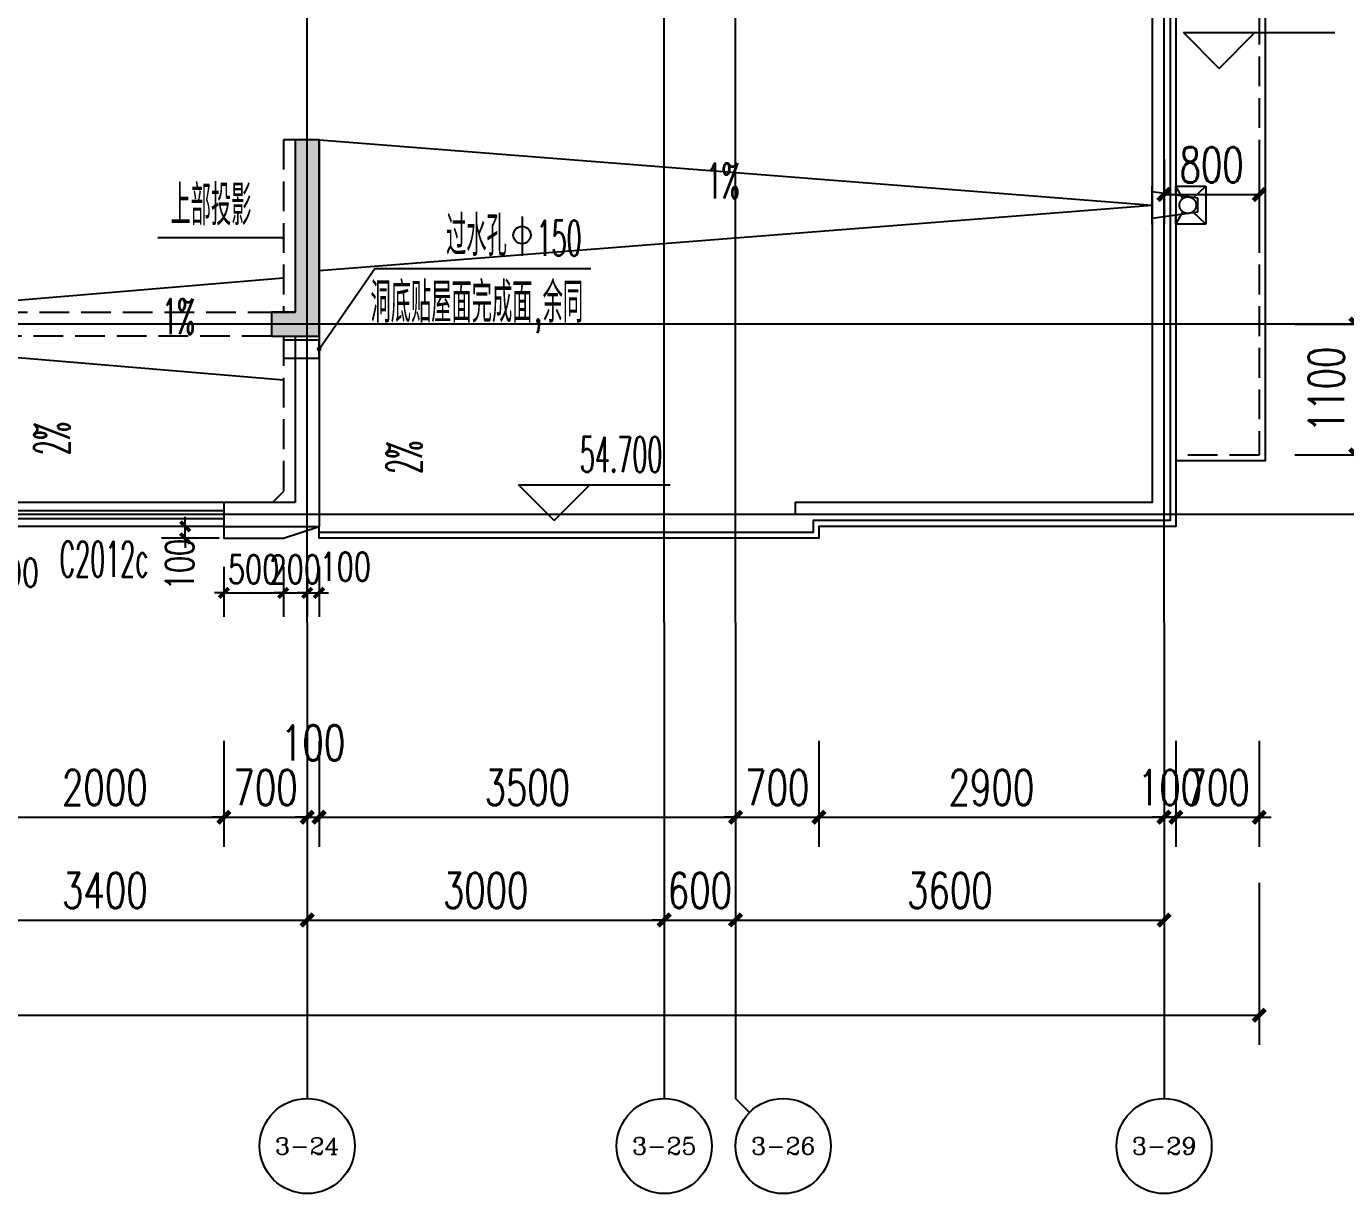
# Model space of a CAD drawing. Extents: x -59851 to 653804, y -249523 to 437614.
# Drawn here: x -5673 to 5412, y -176503 to -166692 of the extents above; entities that cross this region are included whole.
import ezdxf
from ezdxf.enums import TextEntityAlignment as Align

# ---------------------------------------------------------------- set-up
doc = ezdxf.new("R2010")
doc.units = 0
doc.header["$LTSCALE"] = 1000
doc.header["$MEASUREMENT"] = 0
doc.linetypes.add('DASH', pattern=[0.35, 0.25, -0.1])
doc.linetypes.add('DASHEDX2', pattern=[1.5, 1, -0.5])
for name, color, linetype in [('-SY', 3, 'DASHEDX2'), ('A-Above', 5, 'DASH'), ('A-ROOF', 7, 'Continuous'), ('A-外装饰线脚', 7, 'Continuous'), ('A-第三道尺寸线', 105, 'Continuous'), ('AXIS', 3, 'Continuous'), ('AXIS_TEXT', 7, 'Continuous'), ('DIM_ELEV', 3, 'Continuous'), ('DIM_LEAD', 3, 'Continuous'), ('DIM_SYMB', 3, 'Continuous'), ('DOTE', 16, 'Continuous'), ('PUB_HATCH', 8, 'Continuous'), ('PUB_TEXT', 7, 'Continuous'), ('WALL', 2, 'Continuous'), ('WINDOW', 4, 'Continuous'), ('WINDOW_TEXT', 7, 'Continuous'), ('ys', 154, 'Continuous'), ('剪力墙', 6, 'Continuous')]:
    doc.layers.add(name, color=color, linetype=linetype)
doc.layers.add('A-第四道尺寸线(线脚尺寸)', color=105, linetype='Continuous', lineweight=5)
doc.styles.add('_TCH_AXIS', font='COMPLEX', dxfattribs={"bigfont": 'GBCBIG'})
doc.styles.add('_TCH_DIM', font='SIMPLEX.shx', dxfattribs={"width": 0.7, "bigfont": 'GBCBIG.shx'})
doc.styles.add('_TCH_DIM_T3', font='SIMPLEX.shx', dxfattribs={"width": 0.705882, "bigfont": 'GBCBIG.shx'})
doc.styles.add('_TCH_WINDOW', font='SIMPLEX.shx', dxfattribs={"width": 0.7, "height": 3.5, "bigfont": 'GBCBIG.shx'})
doc.styles.add('COMPLEX', font='COMPLEX')
doc.dimstyles.new('_TCH_ARCH&&100', dxfattribs={"dimtxt": 297.5, "dimasz": 100, "dimexe": 250, "dimexo": 300, "dimgap": 100, "dimtad": 1, "dimdec": 0, "dimzin": 0, "dimdsep": 46, "dimtxsty": '_TCH_DIM_T3', "dimblk": 'ARCHTICK', "dimcen": 0.09, "dimclrt": 7, "dimazin": 2, "dimtfac": 1, "dimtdec": 0, "dimtix": 1, "dimtmove": 2, "dimatfit": 3, "dimfxl": 0, "dimtolj": 1, "dimtzin": 0, "dimarcsym": 0})
doc.dimstyles.new('_TCH_ARCH&&80', dxfattribs={"dimtxt": 238, "dimasz": 80, "dimexe": 200, "dimexo": 240, "dimgap": 80, "dimtad": 1, "dimdec": 0, "dimzin": 0, "dimdsep": 46, "dimtxsty": '_TCH_DIM_T3', "dimblk": 'ARCHTICK', "dimcen": 0.09, "dimclrt": 7, "dimazin": 2, "dimtfac": 1, "dimtdec": 0, "dimtix": 1, "dimtmove": 2, "dimatfit": 3, "dimfxl": 0, "dimtolj": 1, "dimtzin": 0, "dimarcsym": 0})

# ---------------------------------------------------------------- blocks, each defined once
blk = doc.blocks.new('jifangcengjlq0329')
at = {"layer": 'PUB_HATCH'}
blk.add_hatch(color=256, dxfattribs=at).paths.add_polyline_path([(-3414, -89587), (-3414, -91037), (-3614, -91037), (-3614, -91237), (-3214, -91237), (-3214, -89587)])
at = {"layer": '剪力墙'}
blk.add_lwpolyline([(-3414, -89587), (-3414, -91037), (-3614, -91037), (-3614, -91237), (-3214, -91237), (-3214, -89587)], close=True, dxfattribs=at)
blk = doc.blocks.new('zhouxianssceng0329')
at = {"layer": 'DOTE'}
for p, q in [((3886, 132090), (3886, 156469)), ((-3314, 132090), (-3314, 148798)), ((-314, 132090), (-314, 144298)), ((286, 132090), (286, 140298)), ((5501, 134598), (-44989, 134598)), ((5501, 132998), (-44989, 132998))]:
    blk.add_line(p, q, dxfattribs=at)
blk = doc.blocks.new('$WINLIB2D$00000001')
at = {"color": 0}
for points in [[(-0.5, 0.5), (-0.5, -0.5)], [(-0.5, 0.5), (0.5, 0.5)], [(0.5, -0.5), (0.5, 0.5)], [(0.5, 0.1667), (-0.5, 0.1667)], [(0.5, -0.1667), (-0.5, -0.1667)], [(-0.5, -0.5), (0.5, -0.5)]]:
    blk.add_lwpolyline(points, dxfattribs=at)
blk = doc.blocks.new('jifangcengxiugai0420')
at = {"layer": 'A-Above'}
for points in [[(70234, -160852), (70134, -160852), (70134, -162302)], [(67034, -162302), (70034, -162302)], [(70034, -162502), (67034, -162502)], [(70134, -162502), (70134, -163810), (70042, -163902)]]:
    blk.add_lwpolyline(points, dxfattribs=at)
at = {"layer": 'A-ROOF'}
for points in [[(68134, -142202), (75234, -142202), (75234, -149502), (76334, -149502), (76334, -152802), (73434, -152802), (73434, -153702), (77634, -153702), (77634, -164102), (74634, -164102), (74634, -164202), (70434, -164202), (70434, -164102)], [(68134, -142252), (75184, -142252), (75184, -149552), (76284, -149552), (76284, -152752), (73384, -152752), (73384, -153752), (77584, -153752), (77584, -164052), (74584, -164052), (74584, -164152), (70434, -164152)], [(68134, -142402), (75034, -142402), (75034, -149702), (76134, -149702), (76134, -152602), (73234, -152602), (73234, -153902), (77434, -153902), (77434, -163902), (74434, -163902), (74434, -164002), (70434, -164002)], [(77634, -156952), (78384, -156952), (78384, -163552), (77634, -163552)]]:
    blk.add_lwpolyline(points, dxfattribs=at)
at = {"layer": 'A-ROOF', "linetype": 'DASH'}
blk.add_lwpolyline([(77634, -157002), (78334, -157002), (78334, -163502), (77634, -163502)], dxfattribs=at)
at = {"layer": 'A-外装饰线脚'}
blk.add_lwpolyline([(69634, -164102), (69634, -164202), (70134, -164202), (70434, -164102)], dxfattribs=at)
at = {"layer": 'DIM_ELEV'}
for p, q in [((77996, -160252), (77696, -159952)), ((77696, -159952), (78970, -159952)), ((77996, -160252), (78296, -159952)), ((72409, -164052), (72109, -163752)), ((72109, -163752), (73383, -163752)), ((72409, -164052), (72709, -163752))]:
    blk.add_line(p, q, dxfattribs=at)
at = {"layer": 'DIM_LEAD'}
for p, q in [((69994, -161677), (69080, -161677)), ((70134, -161677), (69994, -161677))]:
    blk.add_line(p, q, dxfattribs=at)
at = {"layer": 'DIM_LEAD', "const_width": 13.3}
blk.add_lwpolyline([(70140, -161677, 1), (70127, -161677, 1)], format="xyb", close=True, dxfattribs=at)
at = {"layer": 'WALL'}
for p, q in [((70234, -160852), (70234, -162302)), ((70434, -160852), (70234, -160852)), ((70434, -160852), (70434, -162402)), ((70034, -162302), (70234, -162302)), ((70034, -162302), (70034, -162502)), ((70034, -162502), (70234, -162502)), ((70234, -162502), (70234, -163902)), ((70434, -162402), (70434, -164102)), ((70234, -163902), (69634, -163902)), ((69634, -163902), (69634, -164102)), ((69634, -164102), (70434, -164102))]:
    blk.add_line(p, q, dxfattribs=at)
at = {"layer": 'WINDOW'}
ref = blk.add_blockref('$WINLIB2D$00000001', (68634, -164002), dxfattribs=dict(at, xscale=-2000, yscale=200, zscale=-2000))
ref.add_attrib('A', 'C2012c', (68252, -164526), dxfattribs={"layer": 'WINDOW_TEXT', "height": 297.5, "style": '_TCH_WINDOW', "width": 0.494118})
at = {"layer": 'PUB_TEXT', "style": '_TCH_DIM'}
for s, height, width, p in [('上部投影', 337.6, 0.7, (69185, -161572)), ('54.700', 297.5, 0.494118, (72625, -163647))]:
    blk.add_text(s, height=height, dxfattribs=dict(at, width=width)).set_placement(p)
blk = doc.blocks.new('_ArchTick')
at = {"color": 0, "linetype": 'ByBlock', "const_width": 0.4}
blk.add_lwpolyline([(-0.5, -0.5), (0.5, 0.5)], dxfattribs=at)
blk = doc.blocks.new('*D580')
at = {"layer": 'A-第四道尺寸线(线脚尺寸)', "color": 0, "lineweight": -2, "transparency": 16777216}
for p, q in [((-13614, -164442), (-13614, -164861)), ((-13514, -164442), (-13514, -164861)), ((-13614, -164661), (-13694, -164661)), ((-13614, -164661), (-13514, -164661)), ((-13514, -164661), (-13434, -164661))]:
    blk.add_line(p, q, dxfattribs=at)
at = {"layer": 'Defpoints', "color": 0, "transparency": 16777216}
for p in [(-13614, -164202), (-13514, -164202), (-13514, -164661)]:
    blk.add_point(p, dxfattribs=at)
at = {"layer": 'A-第四道尺寸线(线脚尺寸)', "color": 0, "lineweight": -2, "transparency": 16777216, "xscale": 80, "yscale": 80, "zscale": 80}
blk.add_blockref('_ArchTick', (-13614, -164661), dxfattribs=at)
at = {"layer": 'A-第四道尺寸线(线脚尺寸)', "color": 0, "lineweight": -2, "transparency": 16777216, "xscale": 80, "yscale": 80, "zscale": 80, "rotation": 180}
blk.add_blockref('_ArchTick', (-13514, -164661), dxfattribs=at)
at = {"layer": 'A-第四道尺寸线(线脚尺寸)', "color": 7, "transparency": 16777216, "insert": (-13834, -164441), "char_height": 238, "attachment_point": 5, "style": '_TCH_DIM_T3'}
blk.add_mtext('\\A1;100', dxfattribs=at)
blk = doc.blocks.new('*D581')
at = {"layer": 'A-第四道尺寸线(线脚尺寸)', "color": 0, "lineweight": -2, "transparency": 16777216}
for p, q in [((-13514, -164442), (-13514, -164861)), ((-13314, -164442), (-13314, -164861)), ((-13514, -164661), (-13594, -164661)), ((-13514, -164661), (-13314, -164661)), ((-13314, -164661), (-13234, -164661))]:
    blk.add_line(p, q, dxfattribs=at)
at = {"layer": 'Defpoints', "color": 0, "transparency": 16777216}
for p in [(-13514, -164202), (-13314, -164202), (-13314, -164661)]:
    blk.add_point(p, dxfattribs=at)
at = {"layer": 'A-第四道尺寸线(线脚尺寸)', "color": 0, "lineweight": -2, "transparency": 16777216, "xscale": 80, "yscale": 80, "zscale": 80}
blk.add_blockref('_ArchTick', (-13514, -164661), dxfattribs=at)
at = {"layer": 'A-第四道尺寸线(线脚尺寸)', "color": 0, "lineweight": -2, "transparency": 16777216, "xscale": 80, "yscale": 80, "zscale": 80, "rotation": 180}
blk.add_blockref('_ArchTick', (-13314, -164661), dxfattribs=at)
at = {"layer": 'A-第四道尺寸线(线脚尺寸)', "color": 7, "transparency": 16777216, "insert": (-13414, -164462), "char_height": 238, "attachment_point": 5, "style": '_TCH_DIM_T3'}
blk.add_mtext('\\A1;200', dxfattribs=at)
blk = doc.blocks.new('*D582')
at = {"layer": 'A-第四道尺寸线(线脚尺寸)', "color": 0, "lineweight": -2, "transparency": 16777216}
for p, q in [((-13314, -164442), (-13314, -164861)), ((-12814, -164442), (-12814, -164861)), ((-13314, -164661), (-13394, -164661)), ((-13314, -164661), (-12814, -164661)), ((-12814, -164661), (-12734, -164661))]:
    blk.add_line(p, q, dxfattribs=at)
at = {"layer": 'Defpoints', "color": 0, "transparency": 16777216}
for p in [(-13314, -164202), (-12814, -164202), (-12814, -164661)]:
    blk.add_point(p, dxfattribs=at)
at = {"layer": 'A-第四道尺寸线(线脚尺寸)', "color": 0, "lineweight": -2, "transparency": 16777216, "xscale": 80, "yscale": 80, "zscale": 80}
blk.add_blockref('_ArchTick', (-13314, -164661), dxfattribs=at)
at = {"layer": 'A-第四道尺寸线(线脚尺寸)', "color": 0, "lineweight": -2, "transparency": 16777216, "xscale": 80, "yscale": 80, "zscale": 80, "rotation": 180}
blk.add_blockref('_ArchTick', (-12814, -164661), dxfattribs=at)
at = {"layer": 'A-第四道尺寸线(线脚尺寸)', "color": 7, "transparency": 16777216, "insert": (-13064, -164462), "char_height": 238, "attachment_point": 5, "style": '_TCH_DIM_T3'}
blk.add_mtext('\\A1;500', dxfattribs=at)
blk = doc.blocks.new('*D583')
at = {"layer": 'A-第四道尺寸线(线脚尺寸)', "color": 0, "lineweight": -2, "transparency": 16777216}
for p, q in [((-10414, -164442), (-10414, -164911)), ((-10114, -164442), (-10114, -164911)), ((-10414, -164711), (-10114, -164711))]:
    blk.add_line(p, q, dxfattribs=at)
at = {"layer": 'Defpoints', "color": 0, "transparency": 16777216}
for p in [(-10414, -164202), (-10114, -164202), (-10114, -164711)]:
    blk.add_point(p, dxfattribs=at)
at = {"layer": 'A-第四道尺寸线(线脚尺寸)', "color": 0, "lineweight": -2, "transparency": 16777216, "xscale": 80, "yscale": 80, "zscale": 80, "rotation": 180}
blk.add_blockref('_ArchTick', (-10414, -164711), dxfattribs=at)
at = {"layer": 'A-第四道尺寸线(线脚尺寸)', "color": 0, "lineweight": -2, "transparency": 16777216, "xscale": 80, "yscale": 80, "zscale": 80}
blk.add_blockref('_ArchTick', (-10114, -164711), dxfattribs=at)
at = {"layer": 'A-第四道尺寸线(线脚尺寸)', "color": 7, "transparency": 16777216, "insert": (-10645, -164491), "char_height": 238, "attachment_point": 5, "style": '_TCH_DIM_T3'}
blk.add_mtext('\\A1;300', dxfattribs=at)
blk = doc.blocks.new('*D584')
at = {"layer": 'A-第四道尺寸线(线脚尺寸)', "color": 0, "lineweight": -2, "transparency": 16777216}
for p, q in [((-10114, -164442), (-10114, -164911)), ((-9864, -164442), (-9864, -164911)), ((-10114, -164711), (-9864, -164711))]:
    blk.add_line(p, q, dxfattribs=at)
at = {"layer": 'Defpoints', "color": 0, "transparency": 16777216}
for p in [(-10114, -164202), (-9864, -164202), (-9864, -164711)]:
    blk.add_point(p, dxfattribs=at)
at = {"layer": 'A-第四道尺寸线(线脚尺寸)', "color": 0, "lineweight": -2, "transparency": 16777216, "xscale": 80, "yscale": 80, "zscale": 80, "rotation": 180}
blk.add_blockref('_ArchTick', (-10114, -164711), dxfattribs=at)
at = {"layer": 'A-第四道尺寸线(线脚尺寸)', "color": 0, "lineweight": -2, "transparency": 16777216, "xscale": 80, "yscale": 80, "zscale": 80}
blk.add_blockref('_ArchTick', (-9864, -164711), dxfattribs=at)
at = {"layer": 'A-第四道尺寸线(线脚尺寸)', "color": 7, "transparency": 16777216, "insert": (-9583, -164491), "char_height": 238, "attachment_point": 5, "style": '_TCH_DIM_T3'}
blk.add_mtext('\\A1;250', dxfattribs=at)
blk = doc.blocks.new('*D585')
at = {"layer": 'A-第四道尺寸线(线脚尺寸)', "color": 0, "lineweight": -2, "transparency": 16777216}
for p, q in [((-6314, -164442), (-6314, -164911)), ((-6014, -164442), (-6014, -164911)), ((-6314, -164711), (-6014, -164711))]:
    blk.add_line(p, q, dxfattribs=at)
at = {"layer": 'Defpoints', "color": 0, "transparency": 16777216}
for p in [(-6314, -164202), (-6014, -164202), (-6014, -164711)]:
    blk.add_point(p, dxfattribs=at)
at = {"layer": 'A-第四道尺寸线(线脚尺寸)', "color": 0, "lineweight": -2, "transparency": 16777216, "xscale": 80, "yscale": 80, "zscale": 80, "rotation": 180}
blk.add_blockref('_ArchTick', (-6314, -164711), dxfattribs=at)
at = {"layer": 'A-第四道尺寸线(线脚尺寸)', "color": 0, "lineweight": -2, "transparency": 16777216, "xscale": 80, "yscale": 80, "zscale": 80}
blk.add_blockref('_ArchTick', (-6014, -164711), dxfattribs=at)
at = {"layer": 'A-第四道尺寸线(线脚尺寸)', "color": 7, "transparency": 16777216, "insert": (-5783, -164491), "char_height": 238, "attachment_point": 5, "style": '_TCH_DIM_T3'}
blk.add_mtext('\\A1;300', dxfattribs=at)
blk = doc.blocks.new('*D586')
at = {"layer": 'A-第四道尺寸线(线脚尺寸)', "color": 0, "lineweight": -2, "transparency": 16777216}
for p, q in [((-6564, -164442), (-6564, -164911)), ((-6314, -164442), (-6314, -164911)), ((-6564, -164711), (-6314, -164711))]:
    blk.add_line(p, q, dxfattribs=at)
at = {"layer": 'Defpoints', "color": 0, "transparency": 16777216}
for p in [(-6564, -164202), (-6314, -164202), (-6314, -164711)]:
    blk.add_point(p, dxfattribs=at)
at = {"layer": 'A-第四道尺寸线(线脚尺寸)', "color": 0, "lineweight": -2, "transparency": 16777216, "xscale": 80, "yscale": 80, "zscale": 80, "rotation": 180}
blk.add_blockref('_ArchTick', (-6564, -164711), dxfattribs=at)
at = {"layer": 'A-第四道尺寸线(线脚尺寸)', "color": 0, "lineweight": -2, "transparency": 16777216, "xscale": 80, "yscale": 80, "zscale": 80}
blk.add_blockref('_ArchTick', (-6314, -164711), dxfattribs=at)
at = {"layer": 'A-第四道尺寸线(线脚尺寸)', "color": 7, "transparency": 16777216, "insert": (-6845, -164491), "char_height": 238, "attachment_point": 5, "style": '_TCH_DIM_T3'}
blk.add_mtext('\\A1;250', dxfattribs=at)
blk = doc.blocks.new('*D587')
at = {"layer": 'A-第四道尺寸线(线脚尺寸)', "color": 0, "lineweight": -2, "transparency": 16777216}
for p, q in [((-3314, -164442), (-3314, -164861)), ((-3214, -164442), (-3214, -164861)), ((-3314, -164661), (-3394, -164661)), ((-3314, -164661), (-3214, -164661)), ((-3214, -164661), (-3134, -164661))]:
    blk.add_line(p, q, dxfattribs=at)
at = {"layer": 'Defpoints', "color": 0, "transparency": 16777216}
for p in [(-3314, -164202), (-3214, -164202), (-3214, -164661)]:
    blk.add_point(p, dxfattribs=at)
at = {"layer": 'A-第四道尺寸线(线脚尺寸)', "color": 0, "lineweight": -2, "transparency": 16777216, "xscale": 80, "yscale": 80, "zscale": 80}
blk.add_blockref('_ArchTick', (-3314, -164661), dxfattribs=at)
at = {"layer": 'A-第四道尺寸线(线脚尺寸)', "color": 0, "lineweight": -2, "transparency": 16777216, "xscale": 80, "yscale": 80, "zscale": 80, "rotation": 180}
blk.add_blockref('_ArchTick', (-3214, -164661), dxfattribs=at)
at = {"layer": 'A-第四道尺寸线(线脚尺寸)', "color": 7, "transparency": 16777216, "insert": (-2994, -164441), "char_height": 238, "attachment_point": 5, "style": '_TCH_DIM_T3'}
blk.add_mtext('\\A1;100', dxfattribs=at)
blk = doc.blocks.new('*D588')
at = {"layer": 'A-第四道尺寸线(线脚尺寸)', "color": 0, "lineweight": -2, "transparency": 16777216}
for p, q in [((-3514, -164442), (-3514, -164861)), ((-3314, -164442), (-3314, -164861)), ((-3514, -164661), (-3594, -164661)), ((-3514, -164661), (-3314, -164661)), ((-3314, -164661), (-3234, -164661))]:
    blk.add_line(p, q, dxfattribs=at)
at = {"layer": 'Defpoints', "color": 0, "transparency": 16777216}
for p in [(-3514, -164202), (-3314, -164202), (-3314, -164661)]:
    blk.add_point(p, dxfattribs=at)
at = {"layer": 'A-第四道尺寸线(线脚尺寸)', "color": 0, "lineweight": -2, "transparency": 16777216, "xscale": 80, "yscale": 80, "zscale": 80}
blk.add_blockref('_ArchTick', (-3514, -164661), dxfattribs=at)
at = {"layer": 'A-第四道尺寸线(线脚尺寸)', "color": 0, "lineweight": -2, "transparency": 16777216, "xscale": 80, "yscale": 80, "zscale": 80, "rotation": 180}
blk.add_blockref('_ArchTick', (-3314, -164661), dxfattribs=at)
at = {"layer": 'A-第四道尺寸线(线脚尺寸)', "color": 7, "transparency": 16777216, "insert": (-3414, -164462), "char_height": 238, "attachment_point": 5, "style": '_TCH_DIM_T3'}
blk.add_mtext('\\A1;200', dxfattribs=at)
blk = doc.blocks.new('*D589')
at = {"layer": 'A-第四道尺寸线(线脚尺寸)', "color": 0, "lineweight": -2, "transparency": 16777216}
for p, q in [((-4014, -164442), (-4014, -164861)), ((-3514, -164442), (-3514, -164861)), ((-4014, -164661), (-4094, -164661)), ((-4014, -164661), (-3514, -164661)), ((-3514, -164661), (-3434, -164661))]:
    blk.add_line(p, q, dxfattribs=at)
at = {"layer": 'Defpoints', "color": 0, "transparency": 16777216}
for p in [(-4014, -164202), (-3514, -164202), (-3514, -164661)]:
    blk.add_point(p, dxfattribs=at)
at = {"layer": 'A-第四道尺寸线(线脚尺寸)', "color": 0, "lineweight": -2, "transparency": 16777216, "xscale": 80, "yscale": 80, "zscale": 80}
blk.add_blockref('_ArchTick', (-4014, -164661), dxfattribs=at)
at = {"layer": 'A-第四道尺寸线(线脚尺寸)', "color": 0, "lineweight": -2, "transparency": 16777216, "xscale": 80, "yscale": 80, "zscale": 80, "rotation": 180}
blk.add_blockref('_ArchTick', (-3514, -164661), dxfattribs=at)
at = {"layer": 'A-第四道尺寸线(线脚尺寸)', "color": 7, "transparency": 16777216, "insert": (-3764, -164462), "char_height": 238, "attachment_point": 5, "style": '_TCH_DIM_T3'}
blk.add_mtext('\\A1;500', dxfattribs=at)
blk = doc.blocks.new('*D590')
at = {"layer": 'A-第四道尺寸线(线脚尺寸)', "color": 0, "lineweight": -2, "transparency": 16777216}
for p, q in [((-14178, -164102), (-14178, -164022)), ((-13854, -164102), (-14378, -164102)), ((-14178, -164202), (-14178, -164102)), ((-13854, -164202), (-14378, -164202)), ((-14178, -164202), (-14178, -164282))]:
    blk.add_line(p, q, dxfattribs=at)
at = {"layer": 'Defpoints', "color": 0, "transparency": 16777216}
for p in [(-14178, -164102), (-13614, -164102), (-13614, -164202)]:
    blk.add_point(p, dxfattribs=at)
at = {"layer": 'A-第四道尺寸线(线脚尺寸)', "color": 0, "lineweight": -2, "transparency": 16777216, "xscale": 80, "yscale": 80, "zscale": 80}
for p, rotation in [((-14178, -164102), 270), ((-14178, -164202), 90)]:
    blk.add_blockref('_ArchTick', p, dxfattribs=dict(at, rotation=rotation))
at = {"layer": 'A-第四道尺寸线(线脚尺寸)', "color": 7, "transparency": 16777216, "insert": (-14398, -164422), "char_height": 238, "attachment_point": 5, "rotation": 90, "style": '_TCH_DIM_T3'}
blk.add_mtext('\\A1;100', dxfattribs=at)
blk = doc.blocks.new('*D591')
at = {"layer": 'A-第四道尺寸线(线脚尺寸)', "color": 0, "lineweight": -2, "transparency": 16777216}
for p, q in [((-14178, -164002), (-14178, -163922)), ((-13854, -164002), (-14378, -164002)), ((-14178, -164102), (-14178, -164002)), ((-13854, -164102), (-14378, -164102)), ((-14178, -164102), (-14178, -164182))]:
    blk.add_line(p, q, dxfattribs=at)
at = {"layer": 'Defpoints', "color": 0, "transparency": 16777216}
for p in [(-14178, -164002), (-13614, -164002), (-13614, -164102)]:
    blk.add_point(p, dxfattribs=at)
at = {"layer": 'A-第四道尺寸线(线脚尺寸)', "color": 0, "lineweight": -2, "transparency": 16777216, "xscale": 80, "yscale": 80, "zscale": 80}
for p, rotation in [((-14178, -164002), 270), ((-14178, -164102), 90)]:
    blk.add_blockref('_ArchTick', p, dxfattribs=dict(at, rotation=rotation))
at = {"layer": 'A-第四道尺寸线(线脚尺寸)', "color": 7, "transparency": 16777216, "insert": (-14398, -163782), "char_height": 238, "attachment_point": 5, "rotation": 90, "style": '_TCH_DIM_T3'}
blk.add_mtext('\\A1;100', dxfattribs=at)
blk = doc.blocks.new('*D592')
at = {"layer": 'A-第四道尺寸线(线脚尺寸)', "color": 0, "lineweight": -2, "transparency": 16777216}
for p, q in [((-4339, -164102), (-4339, -164022)), ((-4053, -164102), (-4539, -164102)), ((-4339, -164202), (-4339, -164102)), ((-4053, -164202), (-4539, -164202)), ((-4339, -164202), (-4339, -164282))]:
    blk.add_line(p, q, dxfattribs=at)
at = {"layer": 'Defpoints', "color": 0, "transparency": 16777216}
for p in [(-4339, -164102), (-3813, -164102), (-3813, -164202)]:
    blk.add_point(p, dxfattribs=at)
at = {"layer": 'A-第四道尺寸线(线脚尺寸)', "color": 0, "lineweight": -2, "transparency": 16777216, "xscale": 80, "yscale": 80, "zscale": 80}
for p, rotation in [((-4339, -164102), 270), ((-4339, -164202), 90)]:
    blk.add_blockref('_ArchTick', p, dxfattribs=dict(at, rotation=rotation))
at = {"layer": 'A-第四道尺寸线(线脚尺寸)', "color": 7, "transparency": 16777216, "insert": (-4386, -164422), "char_height": 238, "attachment_point": 5, "rotation": 90, "style": '_TCH_DIM_T3'}
blk.add_mtext('\\A1;100', dxfattribs=at)
blk = doc.blocks.new('wumianyushuidou')
at = {"layer": '-SY'}
for p, q in [((34701, -105144), (34642, -105041)), ((34784, -105145), (34892, -105041)), ((34642, -105361), (34701, -105258)), ((34892, -105361), (34784, -105257))]:
    blk.add_line(p, q, dxfattribs=at)
for points in [[(34442, -105361), (34442, -105041)], [(34826, -105141), (34442, -105088)], [(34642, -105041), (34892, -105041)], [(34642, -105115), (34642, -105041)], [(34892, -105041), (34892, -105361)], [(34826, -105261), (34826, -105141)], [(34826, -105261), (34442, -105313)], [(34642, -105361), (34642, -105282)], [(34892, -105361), (34642, -105361)]]:
    blk.add_lwpolyline(points, dxfattribs=at)
blk.add_circle((34742, -105201), 70, dxfattribs=at)
blk = doc.blocks.new('ysd0429')
blk.add_blockref('wumianyushuidou', (-30656, -56201))
blk = doc.blocks.new('*D1258')
at = {"layer": 'A-第三道尺寸线', "color": 0, "lineweight": -2, "transparency": 16777216}
for p, q in [((4986, -169194), (5748, -169194)), ((5498, -170294), (5498, -169194)), ((4986, -170294), (5748, -170294))]:
    blk.add_line(p, q, dxfattribs=at)
at = {"layer": 'Defpoints', "color": 0, "transparency": 16777216}
for p in [(4686, -169194), (5498, -169194), (4686, -170294)]:
    blk.add_point(p, dxfattribs=at)
at = {"layer": 'A-第三道尺寸线', "color": 0, "lineweight": -2, "transparency": 16777216, "xscale": 100, "yscale": 100, "zscale": 100}
for p, rotation in [((5498, -169194), 90), ((5498, -170294), 270)]:
    blk.add_blockref('_ArchTick', p, dxfattribs=dict(at, rotation=rotation))
at = {"layer": 'A-第三道尺寸线', "color": 7, "transparency": 16777216, "insert": (5250, -169744), "char_height": 297.5, "attachment_point": 5, "rotation": 90, "style": '_TCH_DIM_T3'}
blk.add_mtext('\\A1;1100', dxfattribs=at)
blk = doc.blocks.new('*D1262')
at = {"layer": 'A-第三道尺寸线', "color": 0, "lineweight": -2, "transparency": 16777216}
for p, q in [((3886, -167808), (3886, -168355)), ((4686, -167808), (4686, -168355)), ((3886, -168105), (4686, -168105))]:
    blk.add_line(p, q, dxfattribs=at)
at = {"layer": 'Defpoints', "color": 0, "transparency": 16777216}
for p in [(3886, -167508), (4686, -167508), (4686, -168105)]:
    blk.add_point(p, dxfattribs=at)
at = {"layer": 'A-第三道尺寸线', "color": 0, "lineweight": -2, "transparency": 16777216, "xscale": 100, "yscale": 100, "zscale": 100, "rotation": 180}
blk.add_blockref('_ArchTick', (3886, -168105), dxfattribs=at)
at = {"layer": 'A-第三道尺寸线', "color": 0, "lineweight": -2, "transparency": 16777216, "xscale": 100, "yscale": 100, "zscale": 100}
blk.add_blockref('_ArchTick', (4686, -168105), dxfattribs=at)
at = {"layer": 'A-第三道尺寸线', "color": 7, "transparency": 16777216, "insert": (4286, -167856), "char_height": 297.5, "attachment_point": 5, "style": '_TCH_DIM_T3'}
blk.add_mtext('\\A1;800', dxfattribs=at)
blk = doc.blocks.new('*D1624')
at = {"layer": 'A-第三道尺寸线', "color": 0, "lineweight": -2, "transparency": 16777216}
for p, q in [((-6014, -172697), (-6014, -173589)), ((-4014, -172697), (-4014, -173589)), ((-6014, -173339), (-4014, -173339))]:
    blk.add_line(p, q, dxfattribs=at)
at = {"layer": 'Defpoints', "color": 0, "transparency": 16777216}
for p in [(-6014, -172397), (-4014, -172397), (-4014, -173339)]:
    blk.add_point(p, dxfattribs=at)
at = {"layer": 'A-第三道尺寸线', "color": 0, "lineweight": -2, "transparency": 16777216, "xscale": 100, "yscale": 100, "zscale": 100, "rotation": 180}
blk.add_blockref('_ArchTick', (-6014, -173339), dxfattribs=at)
at = {"layer": 'A-第三道尺寸线', "color": 0, "lineweight": -2, "transparency": 16777216, "xscale": 100, "yscale": 100, "zscale": 100}
blk.add_blockref('_ArchTick', (-4014, -173339), dxfattribs=at)
at = {"layer": 'A-第三道尺寸线', "color": 7, "transparency": 16777216, "insert": (-5014, -173090), "char_height": 297.5, "attachment_point": 5, "style": '_TCH_DIM_T3'}
blk.add_mtext('\\A1;2000', dxfattribs=at)
blk = doc.blocks.new('*D1625')
at = {"layer": 'A-第三道尺寸线', "color": 0, "lineweight": -2, "transparency": 16777216}
for p, q in [((-4014, -172697), (-4014, -173589)), ((-3314, -172697), (-3314, -173589)), ((-4014, -173339), (-4114, -173339)), ((-4014, -173339), (-3314, -173339)), ((-3314, -173339), (-3214, -173339))]:
    blk.add_line(p, q, dxfattribs=at)
at = {"layer": 'Defpoints', "color": 0, "transparency": 16777216}
for p in [(-4014, -172397), (-3314, -172397), (-3314, -173339)]:
    blk.add_point(p, dxfattribs=at)
at = {"layer": 'A-第三道尺寸线', "color": 0, "lineweight": -2, "transparency": 16777216, "xscale": 100, "yscale": 100, "zscale": 100}
blk.add_blockref('_ArchTick', (-4014, -173339), dxfattribs=at)
at = {"layer": 'A-第三道尺寸线', "color": 0, "lineweight": -2, "transparency": 16777216, "xscale": 100, "yscale": 100, "zscale": 100, "rotation": 180}
blk.add_blockref('_ArchTick', (-3314, -173339), dxfattribs=at)
at = {"layer": 'A-第三道尺寸线', "color": 7, "transparency": 16777216, "insert": (-3664, -173090), "char_height": 297.5, "attachment_point": 5, "style": '_TCH_DIM_T3'}
blk.add_mtext('\\A1;700', dxfattribs=at)
blk = doc.blocks.new('*D1626')
at = {"layer": 'A-第三道尺寸线', "color": 0, "lineweight": -2, "transparency": 16777216}
for p, q in [((-3314, -172697), (-3314, -173589)), ((-3214, -172697), (-3214, -173589)), ((-3314, -173339), (-3414, -173339)), ((-3314, -173339), (-3214, -173339)), ((-3214, -173339), (-3114, -173339))]:
    blk.add_line(p, q, dxfattribs=at)
at = {"layer": 'Defpoints', "color": 0, "transparency": 16777216}
for p in [(-3314, -172397), (-3214, -172397), (-3214, -173339)]:
    blk.add_point(p, dxfattribs=at)
at = {"layer": 'A-第三道尺寸线', "color": 0, "lineweight": -2, "transparency": 16777216, "xscale": 100, "yscale": 100, "zscale": 100}
blk.add_blockref('_ArchTick', (-3314, -173339), dxfattribs=at)
at = {"layer": 'A-第三道尺寸线', "color": 0, "lineweight": -2, "transparency": 16777216, "xscale": 100, "yscale": 100, "zscale": 100, "rotation": 180}
blk.add_blockref('_ArchTick', (-3214, -173339), dxfattribs=at)
at = {"layer": 'A-第三道尺寸线', "color": 7, "transparency": 16777216, "insert": (-3264, -172714), "char_height": 297.5, "attachment_point": 5, "style": '_TCH_DIM_T3'}
blk.add_mtext('\\A1;100', dxfattribs=at)
blk = doc.blocks.new('*D1627')
at = {"layer": 'A-第三道尺寸线', "color": 0, "lineweight": -2, "transparency": 16777216}
for p, q in [((-3214, -172697), (-3214, -173589)), ((286, -172697), (286, -173589)), ((-3214, -173339), (286, -173339))]:
    blk.add_line(p, q, dxfattribs=at)
at = {"layer": 'Defpoints', "color": 0, "transparency": 16777216}
for p in [(-3214, -172397), (286, -172397), (286, -173339)]:
    blk.add_point(p, dxfattribs=at)
at = {"layer": 'A-第三道尺寸线', "color": 0, "lineweight": -2, "transparency": 16777216, "xscale": 100, "yscale": 100, "zscale": 100, "rotation": 180}
blk.add_blockref('_ArchTick', (-3214, -173339), dxfattribs=at)
at = {"layer": 'A-第三道尺寸线', "color": 0, "lineweight": -2, "transparency": 16777216, "xscale": 100, "yscale": 100, "zscale": 100}
blk.add_blockref('_ArchTick', (286, -173339), dxfattribs=at)
at = {"layer": 'A-第三道尺寸线', "color": 7, "transparency": 16777216, "insert": (-1464, -173090), "char_height": 297.5, "attachment_point": 5, "style": '_TCH_DIM_T3'}
blk.add_mtext('\\A1;3500', dxfattribs=at)
blk = doc.blocks.new('*D1628')
at = {"layer": 'A-第三道尺寸线', "color": 0, "lineweight": -2, "transparency": 16777216}
for p, q in [((286, -172697), (286, -173589)), ((986, -172697), (986, -173589)), ((286, -173339), (186, -173339)), ((286, -173339), (986, -173339)), ((986, -173339), (1086, -173339))]:
    blk.add_line(p, q, dxfattribs=at)
at = {"layer": 'Defpoints', "color": 0, "transparency": 16777216}
for p in [(286, -172397), (986, -172397), (986, -173339)]:
    blk.add_point(p, dxfattribs=at)
at = {"layer": 'A-第三道尺寸线', "color": 0, "lineweight": -2, "transparency": 16777216, "xscale": 100, "yscale": 100, "zscale": 100}
blk.add_blockref('_ArchTick', (286, -173339), dxfattribs=at)
at = {"layer": 'A-第三道尺寸线', "color": 0, "lineweight": -2, "transparency": 16777216, "xscale": 100, "yscale": 100, "zscale": 100, "rotation": 180}
blk.add_blockref('_ArchTick', (986, -173339), dxfattribs=at)
at = {"layer": 'A-第三道尺寸线', "color": 7, "transparency": 16777216, "insert": (636, -173090), "char_height": 297.5, "attachment_point": 5, "style": '_TCH_DIM_T3'}
blk.add_mtext('\\A1;700', dxfattribs=at)
blk = doc.blocks.new('*D1629')
at = {"layer": 'A-第三道尺寸线', "color": 0, "lineweight": -2, "transparency": 16777216}
for p, q in [((986, -172697), (986, -173589)), ((3886, -172697), (3886, -173589)), ((986, -173339), (3886, -173339))]:
    blk.add_line(p, q, dxfattribs=at)
at = {"layer": 'Defpoints', "color": 0, "transparency": 16777216}
for p in [(986, -172397), (3886, -172397), (3886, -173339)]:
    blk.add_point(p, dxfattribs=at)
at = {"layer": 'A-第三道尺寸线', "color": 0, "lineweight": -2, "transparency": 16777216, "xscale": 100, "yscale": 100, "zscale": 100, "rotation": 180}
blk.add_blockref('_ArchTick', (986, -173339), dxfattribs=at)
at = {"layer": 'A-第三道尺寸线', "color": 0, "lineweight": -2, "transparency": 16777216, "xscale": 100, "yscale": 100, "zscale": 100}
blk.add_blockref('_ArchTick', (3886, -173339), dxfattribs=at)
at = {"layer": 'A-第三道尺寸线', "color": 7, "transparency": 16777216, "insert": (2436, -173090), "char_height": 297.5, "attachment_point": 5, "style": '_TCH_DIM_T3'}
blk.add_mtext('\\A1;2900', dxfattribs=at)
blk = doc.blocks.new('*D1630')
at = {"layer": 'A-第三道尺寸线', "color": 0, "lineweight": -2, "transparency": 16777216}
for p, q in [((3886, -172697), (3886, -173589)), ((3986, -172697), (3986, -173589)), ((3886, -173339), (3786, -173339)), ((3886, -173339), (3986, -173339)), ((3986, -173339), (4086, -173339))]:
    blk.add_line(p, q, dxfattribs=at)
at = {"layer": 'Defpoints', "color": 0, "transparency": 16777216}
for p in [(3886, -172397), (3986, -172397), (3986, -173339)]:
    blk.add_point(p, dxfattribs=at)
at = {"layer": 'A-第三道尺寸线', "color": 0, "lineweight": -2, "transparency": 16777216, "xscale": 100, "yscale": 100, "zscale": 100}
blk.add_blockref('_ArchTick', (3886, -173339), dxfattribs=at)
at = {"layer": 'A-第三道尺寸线', "color": 0, "lineweight": -2, "transparency": 16777216, "xscale": 100, "yscale": 100, "zscale": 100, "rotation": 180}
blk.add_blockref('_ArchTick', (3986, -173339), dxfattribs=at)
at = {"layer": 'A-第三道尺寸线', "color": 7, "transparency": 16777216, "insert": (3936, -173090), "char_height": 297.5, "attachment_point": 5, "style": '_TCH_DIM_T3'}
blk.add_mtext('\\A1;100', dxfattribs=at)
blk = doc.blocks.new('*D1631')
at = {"layer": 'A-第三道尺寸线', "color": 0, "lineweight": -2, "transparency": 16777216}
for p, q in [((3986, -172697), (3986, -173589)), ((4686, -172697), (4686, -173589)), ((3986, -173339), (3886, -173339)), ((3986, -173339), (4686, -173339)), ((4686, -173339), (4786, -173339))]:
    blk.add_line(p, q, dxfattribs=at)
at = {"layer": 'Defpoints', "color": 0, "transparency": 16777216}
for p in [(3986, -172397), (4686, -172397), (4686, -173339)]:
    blk.add_point(p, dxfattribs=at)
at = {"layer": 'A-第三道尺寸线', "color": 0, "lineweight": -2, "transparency": 16777216, "xscale": 100, "yscale": 100, "zscale": 100}
blk.add_blockref('_ArchTick', (3986, -173339), dxfattribs=at)
at = {"layer": 'A-第三道尺寸线', "color": 0, "lineweight": -2, "transparency": 16777216, "xscale": 100, "yscale": 100, "zscale": 100, "rotation": 180}
blk.add_blockref('_ArchTick', (4686, -173339), dxfattribs=at)
at = {"layer": 'A-第三道尺寸线', "color": 7, "transparency": 16777216, "insert": (4336, -173090), "char_height": 297.5, "attachment_point": 5, "style": '_TCH_DIM_T3'}
blk.add_mtext('\\A1;700', dxfattribs=at)
blk = doc.blocks.new('*D3117')
at = {"layer": 'AXIS', "color": 0, "lineweight": -2, "transparency": 16777216}
for p, q in [((-6714, -172003), (-6714, -174453)), ((-3314, -172003), (-3314, -174453)), ((-6714, -174203), (-3314, -174203))]:
    blk.add_line(p, q, dxfattribs=at)
at = {"layer": 'Defpoints', "color": 0, "transparency": 16777216}
for p in [(-6714, -171703), (-3314, -171703), (-3314, -174203)]:
    blk.add_point(p, dxfattribs=at)
at = {"layer": 'AXIS', "color": 0, "lineweight": -2, "transparency": 16777216, "xscale": 100, "yscale": 100, "zscale": 100, "rotation": 180}
blk.add_blockref('_ArchTick', (-6714, -174203), dxfattribs=at)
at = {"layer": 'AXIS', "color": 0, "lineweight": -2, "transparency": 16777216, "xscale": 100, "yscale": 100, "zscale": 100}
blk.add_blockref('_ArchTick', (-3314, -174203), dxfattribs=at)
at = {"layer": 'AXIS', "color": 7, "transparency": 16777216, "insert": (-5014, -173954), "char_height": 297.5, "attachment_point": 5, "style": '_TCH_DIM_T3'}
blk.add_mtext('\\A1;3400', dxfattribs=at)
blk = doc.blocks.new('*D3118')
at = {"layer": 'AXIS', "color": 0, "lineweight": -2, "transparency": 16777216}
for p, q in [((-3314, -172003), (-3314, -174453)), ((-314, -172003), (-314, -174453)), ((-3314, -174203), (-314, -174203))]:
    blk.add_line(p, q, dxfattribs=at)
at = {"layer": 'Defpoints', "color": 0, "transparency": 16777216}
for p in [(-3314, -171703), (-314, -171703), (-314, -174203)]:
    blk.add_point(p, dxfattribs=at)
at = {"layer": 'AXIS', "color": 0, "lineweight": -2, "transparency": 16777216, "xscale": 100, "yscale": 100, "zscale": 100, "rotation": 180}
blk.add_blockref('_ArchTick', (-3314, -174203), dxfattribs=at)
at = {"layer": 'AXIS', "color": 0, "lineweight": -2, "transparency": 16777216, "xscale": 100, "yscale": 100, "zscale": 100}
blk.add_blockref('_ArchTick', (-314, -174203), dxfattribs=at)
at = {"layer": 'AXIS', "color": 7, "transparency": 16777216, "insert": (-1814, -173954), "char_height": 297.5, "attachment_point": 5, "style": '_TCH_DIM_T3'}
blk.add_mtext('\\A1;3000', dxfattribs=at)
blk = doc.blocks.new('*D3119')
at = {"layer": 'AXIS', "color": 0, "lineweight": -2, "transparency": 16777216}
for p, q in [((-314, -172003), (-314, -174453)), ((286, -172003), (286, -174453)), ((-314, -174203), (-414, -174203)), ((-314, -174203), (286, -174203)), ((286, -174203), (386, -174203))]:
    blk.add_line(p, q, dxfattribs=at)
at = {"layer": 'Defpoints', "color": 0, "transparency": 16777216}
for p in [(-314, -171703), (286, -171703), (286, -174203)]:
    blk.add_point(p, dxfattribs=at)
at = {"layer": 'AXIS', "color": 0, "lineweight": -2, "transparency": 16777216, "xscale": 100, "yscale": 100, "zscale": 100}
blk.add_blockref('_ArchTick', (-314, -174203), dxfattribs=at)
at = {"layer": 'AXIS', "color": 0, "lineweight": -2, "transparency": 16777216, "xscale": 100, "yscale": 100, "zscale": 100, "rotation": 180}
blk.add_blockref('_ArchTick', (286, -174203), dxfattribs=at)
at = {"layer": 'AXIS', "color": 7, "transparency": 16777216, "insert": (-14, -173954), "char_height": 297.5, "attachment_point": 5, "style": '_TCH_DIM_T3'}
blk.add_mtext('\\A1;600', dxfattribs=at)
blk = doc.blocks.new('*D3120')
at = {"layer": 'AXIS', "color": 0, "lineweight": -2, "transparency": 16777216}
for p, q in [((286, -172003), (286, -174453)), ((3886, -172003), (3886, -174453)), ((286, -174203), (3886, -174203))]:
    blk.add_line(p, q, dxfattribs=at)
at = {"layer": 'Defpoints', "color": 0, "transparency": 16777216}
for p in [(286, -171703), (3886, -171703), (3886, -174203)]:
    blk.add_point(p, dxfattribs=at)
at = {"layer": 'AXIS', "color": 0, "lineweight": -2, "transparency": 16777216, "xscale": 100, "yscale": 100, "zscale": 100, "rotation": 180}
blk.add_blockref('_ArchTick', (286, -174203), dxfattribs=at)
at = {"layer": 'AXIS', "color": 0, "lineweight": -2, "transparency": 16777216, "xscale": 100, "yscale": 100, "zscale": 100}
blk.add_blockref('_ArchTick', (3886, -174203), dxfattribs=at)
at = {"layer": 'AXIS', "color": 7, "transparency": 16777216, "insert": (2086, -173954), "char_height": 297.5, "attachment_point": 5, "style": '_TCH_DIM_T3'}
blk.add_mtext('\\A1;3600', dxfattribs=at)
blk = doc.blocks.new('*D3121')
at = {"layer": 'AXIS', "color": 0, "lineweight": -2, "transparency": 16777216}
for p, q in [((-27214, -173889), (-27214, -175253)), ((4686, -173889), (4686, -175253)), ((-27214, -175003), (4686, -175003))]:
    blk.add_line(p, q, dxfattribs=at)
at = {"layer": 'Defpoints', "color": 0, "transparency": 16777216}
for p in [(-27214, -173589), (4686, -173589), (4686, -175003)]:
    blk.add_point(p, dxfattribs=at)
at = {"layer": 'AXIS', "color": 0, "lineweight": -2, "transparency": 16777216, "xscale": 100, "yscale": 100, "zscale": 100, "rotation": 180}
blk.add_blockref('_ArchTick', (-27214, -175003), dxfattribs=at)
at = {"layer": 'AXIS', "color": 0, "lineweight": -2, "transparency": 16777216, "xscale": 100, "yscale": 100, "zscale": 100}
blk.add_blockref('_ArchTick', (4686, -175003), dxfattribs=at)
at = {"layer": 'AXIS', "color": 7, "transparency": 16777216, "insert": (-11264, -174754), "char_height": 297.5, "attachment_point": 5, "style": '_TCH_DIM_T3'}
blk.add_mtext('\\A1;31900', dxfattribs=at)
blk = doc.blocks.new('_AXISO')
blk.add_circle((0, 0), 0.5)
at = {"layer": 'AXIS_TEXT', "style": 'COMPLEX', "width": 1.041667}
blk.add_attdef('A', text='', height=0.56, dxfattribs=at).set_placement((-0.25, -0.28), (0.25, -0.28), align=Align.FIT)
blk = doc.blocks.new('jifangcengxianjiao0427')
at = {"layer": 'A-第四道尺寸线(线脚尺寸)'}
for base, p1, p2, angle, picture, middle in [((-14178.5, -164001.8), (-13613.7, -164101.8), (-13613.7, -164001.8), 90, '*D591', (-14398.5, -163781.8)), ((-14178.5, -164101.8), (-13613.7, -164201.8), (-13613.7, -164101.8), 90, '*D590', (-14398.5, -164421.8)), ((-4338.6, -164101.8), (-3813.3, -164201.8), (-3813.3, -164101.8), 90, '*D592', (-4386.4, -164421.8)), ((-13513.7, -164661.1), (-13613.7, -164201.8), (-13513.7, -164201.8), 0, '*D580', (-13833.7, -164441.1)), ((-10113.7, -164711.1), (-10413.7, -164201.8), (-10113.7, -164201.8), 0, '*D583', (-10644.9, -164491.1)), ((-9863.7, -164711.1), (-10113.7, -164201.8), (-9863.7, -164201.8), 0, '*D584', (-9582.5, -164491.1)), ((-6313.7, -164711.1), (-6563.7, -164201.8), (-6313.7, -164201.8), 0, '*D586', (-6844.9, -164491.1)), ((-6013.7, -164711.1), (-6313.7, -164201.8), (-6013.7, -164201.8), 0, '*D585', (-5782.5, -164491.1)), ((-3213.7, -164661.1), (-3313.7, -164201.8), (-3213.7, -164201.8), 0, '*D587', (-2993.7, -164441.1))]:
    dim = blk.add_linear_dim(base=base, p1=p1, p2=p2, angle=angle, dimstyle='_TCH_ARCH&&80', dxfattribs=at)
    dim.commit()
    dim.dimension.update_dxf_attribs({"geometry": picture, "text_midpoint": middle, "dimtype": 129})
for p1, p2, picture, middle in [((-13513.7, -164201.8), (-13313.7, -164201.8), '*D581', (-13413.7, -164462.1)), ((-13313.7, -164201.8), (-12813.7, -164201.8), '*D582', (-13063.7, -164462.1)), ((-4013.7, -164201.8), (-3513.7, -164201.8), '*D589', (-3763.7, -164462.1)), ((-3513.7, -164201.8), (-3313.7, -164201.8), '*D588', (-3413.7, -164462.1))]:
    dim = blk.add_aligned_dim(p1=p1, p2=p2, distance=-459.4, dimstyle='_TCH_ARCH&&80', dxfattribs=at)
    dim.commit()
    dim.dimension.update_dxf_attribs({"geometry": picture, "text_midpoint": middle})

msp = doc.modelspace()

# ---------------------------------------------------------------- linework, layer by layer
at = {"layer": 'AXIS'}
for p, q in [((-3313.7, -171702.6), (-3313.7, -175702.6)), ((-313.7, -171702.6), (-313.7, -175702.6)), ((286.3, -171702.6), (286.3, -175702.6)), ((3886.3, -171702.6), (3886.3, -175702.6)), ((403.4, -175819.8), (286.3, -175702.6))]:
    msp.add_line(p, q, dxfattribs=at)
at = {"layer": 'DIM_LEAD'}
for p, q in [((-3213.7, -169404.3), (-2744.8, -168726.1)), ((-2744.8, -168726.1), (-930.7, -168726.1))]:
    msp.add_line(p, q, dxfattribs=at)
at = {"layer": 'DIM_LEAD', "const_width": 20}
msp.add_lwpolyline([(-3219.4, -169412.5, 1), (-3208, -169396, 1)], format="xyb", close=True, dxfattribs=at)
at = {"layer": 'DIM_SYMB'}
for points in [[(-125.2, -168243.5, 0, 0, 0), (368, -168243.5, 80, 0, 0), (668, -168243.5, 0, 0, 0)], [(-4125.4, -169383, 0, 0, 0), (-4618.6, -169383, 80, 0, 0), (-4918.6, -169383, 0, 0, 0)], [(-5204.7, -170449.5, 0, 0, 0), (-5204.7, -169956.4, 80, 0, 0), (-5204.7, -169656.4, 0, 0, 0)], [(-2245, -170607.1, 0, 0, 0), (-2245, -170114, 80, 0, 0), (-2245, -169814, 0, 0, 0)]]:
    msp.add_lwpolyline(points, format="xyseb", dxfattribs=at)
at = {"layer": 'PUB_TEXT'}
msp.add_line((-1508.2, -168288.6), (-1508.2, -168621.1), dxfattribs=at)
msp.add_circle((-1508.2, -168446.1), 73.5, dxfattribs=at)
at = {"layer": 'ys'}
for points in [[(-3213.7, -167644.3), (3786.3, -168194.3)], [(-3213.7, -168744.3), (3786.3, -168194.3)], [(-3513.7, -168807.7), (-6923.7, -169094.3)], [(-3513.7, -169664.8), (-6613.7, -169404.3)]]:
    msp.add_lwpolyline(points, dxfattribs=at)
msp.add_lwpolyline([(-3513.7, -169479.3), (-3213.7, -169479.3), (-3213.7, -169329.3), (-3513.7, -169329.3)], close=True, dxfattribs=at)

# ---------------------------------------------------------------- block references
for name, p in [('zhouxianssceng0329', (0, -303792.5)), ('jifangcengxiugai0420', (-73647.5, -6792.5)), ('jifangcengjlq0329', (0, -78057.3)), ('ysd0429', (0, -6792.5)), ('jifangcengxianjiao0427', (0, -6792.5))]:
    msp.add_blockref(name, p)
at = {"layer": 'AXIS'}
ref = msp.add_blockref('_AXISO', (-3313.7, -176102.6), dxfattribs=dict(at, xscale=800, yscale=800, zscale=800))
ref.add_attrib('A', '3-24', dxfattribs={"layer": 'AXIS_TEXT', "height": 140.54, "style": '_TCH_AXIS'}).set_placement((-3584.8, -176172.9), (-3042.7, -176172.9), align=Align.FIT)
ref = msp.add_blockref('_AXISO', (-313.7, -176102.6), dxfattribs=dict(at, xscale=800, yscale=800, zscale=800))
ref.add_attrib('A', '3-25', dxfattribs={"layer": 'AXIS_TEXT', "height": 143.86, "style": '_TCH_AXIS'}).set_placement((-584.3, -176174.5), (-43.1, -176174.5), align=Align.FIT)
ref = msp.add_blockref('_AXISO', (686.3, -176102.6), dxfattribs=dict(at, xscale=800, yscale=800, zscale=800))
ref.add_attrib('A', '3-26', dxfattribs={"layer": 'AXIS_TEXT', "height": 143.86, "style": '_TCH_AXIS'}).set_placement((415.7, -176174.5), (956.9, -176174.5), align=Align.FIT)
ref = msp.add_blockref('_AXISO', (3886.3, -176102.6), dxfattribs=dict(at, xscale=800, yscale=800, zscale=800))
ref.add_attrib('A', '3-29', dxfattribs={"layer": 'AXIS_TEXT', "height": 143.86, "style": '_TCH_AXIS'}).set_placement((3615.7, -176174.5), (4156.9, -176174.5), align=Align.FIT)

# ---------------------------------------------------------------- texts
at = {"layer": 'PUB_TEXT', "style": '_TCH_DIM'}
for s, height, width, p in [('1%', 297.5, 0.494118, (43.6, -168138.5)), ('过水孔', 337.59, 0.7, (-2146.8, -168621.1)), ('150', 297.5, 0.494118, (-1385.7, -168621.1)), ('洞底贴屋面完成面', 337.59, 0.7, (-2781.6, -169181.1)), ('余同', 337.59, 0.7, (-1335.4, -169181.1)), ('1%', 297.5, 0.494118, (-4532.2, -169278)), (',', 297.5, 0.494118, (-1405.4, -169181.1))]:
    msp.add_text(s, height=height, dxfattribs=dict(at, width=width)).set_placement(p)
at = {"layer": 'PUB_TEXT', "style": '_TCH_DIM', "width": 0.494118}
for p in [(-5309.7, -170294.7), (-2350, -170452.4)]:
    msp.add_text('2%', height=297.5, rotation=90, dxfattribs=at).set_placement(p)

# ---------------------------------------------------------------- dimensions: what is measured, and where the dimension line sits
at = {"layer": 'A-第三道尺寸线'}
for p1, p2, distance, picture, middle in [((3886.3, -167508.3), (4686.3, -167508.3), -596.2, '*D1262', (4286.3, -167855.8)), ((4686.3, -170294.3), (4686.3, -169194.3), -812.2, '*D1258', (5249.7, -169744.3)), ((-6013.7, -172396.7), (-4013.7, -172396.7), -942, '*D1624', (-5013.7, -173090)), ((-4013.7, -172396.7), (-3313.7, -172396.7), -942, '*D1625', (-3663.7, -173090)), ((-3213.7, -172396.7), (286.3, -172396.7), -942, '*D1627', (-1463.7, -173090)), ((286.3, -172396.7), (986.3, -172396.7), -942, '*D1628', (636.3, -173090)), ((986.3, -172396.7), (3886.3, -172396.7), -942, '*D1629', (2436.3, -173090)), ((3886.3, -172396.7), (3986.3, -172396.7), -942, '*D1630', (3936.3, -173090)), ((3986.3, -172396.7), (4686.3, -172396.7), -942, '*D1631', (4336.3, -173090))]:
    dim = msp.add_aligned_dim(p1=p1, p2=p2, distance=distance, dimstyle='_TCH_ARCH&&100', dxfattribs=at)
    dim.commit()
    dim.dimension.update_dxf_attribs({"geometry": picture, "text_midpoint": middle})
dim = msp.add_linear_dim(base=(-3213.7, -173338.7), p1=(-3313.7, -172396.7), p2=(-3213.7, -172396.7), angle=0, dimstyle='_TCH_ARCH&&100', dxfattribs=at)
dim.commit()
dim.dimension.update_dxf_attribs({"geometry": '*D1626', "text_midpoint": (-3263.7, -172713.7), "dimtype": 161})
at = {"layer": 'AXIS'}
for p1, p2, distance, picture, middle in [((-6713.7, -171702.6), (-3313.7, -171702.6), -2500, '*D3117', (-5013.7, -173953.9)), ((-3313.7, -171702.6), (-313.7, -171702.6), -2500, '*D3118', (-1813.7, -173953.9)), ((-313.7, -171702.6), (286.3, -171702.6), -2500, '*D3119', (-13.7, -173953.9)), ((286.3, -171702.6), (3886.3, -171702.6), -2500, '*D3120', (2086.3, -173953.9)), ((-27213.7, -173588.7), (4686.3, -173588.7), -1413.9, '*D3121', (-11263.7, -174753.9))]:
    dim = msp.add_aligned_dim(p1=p1, p2=p2, distance=distance, dimstyle='_TCH_ARCH&&100', dxfattribs=at)
    dim.commit()
    dim.dimension.update_dxf_attribs({"geometry": picture, "text_midpoint": middle})

doc.saveas('drawing.dxf')
